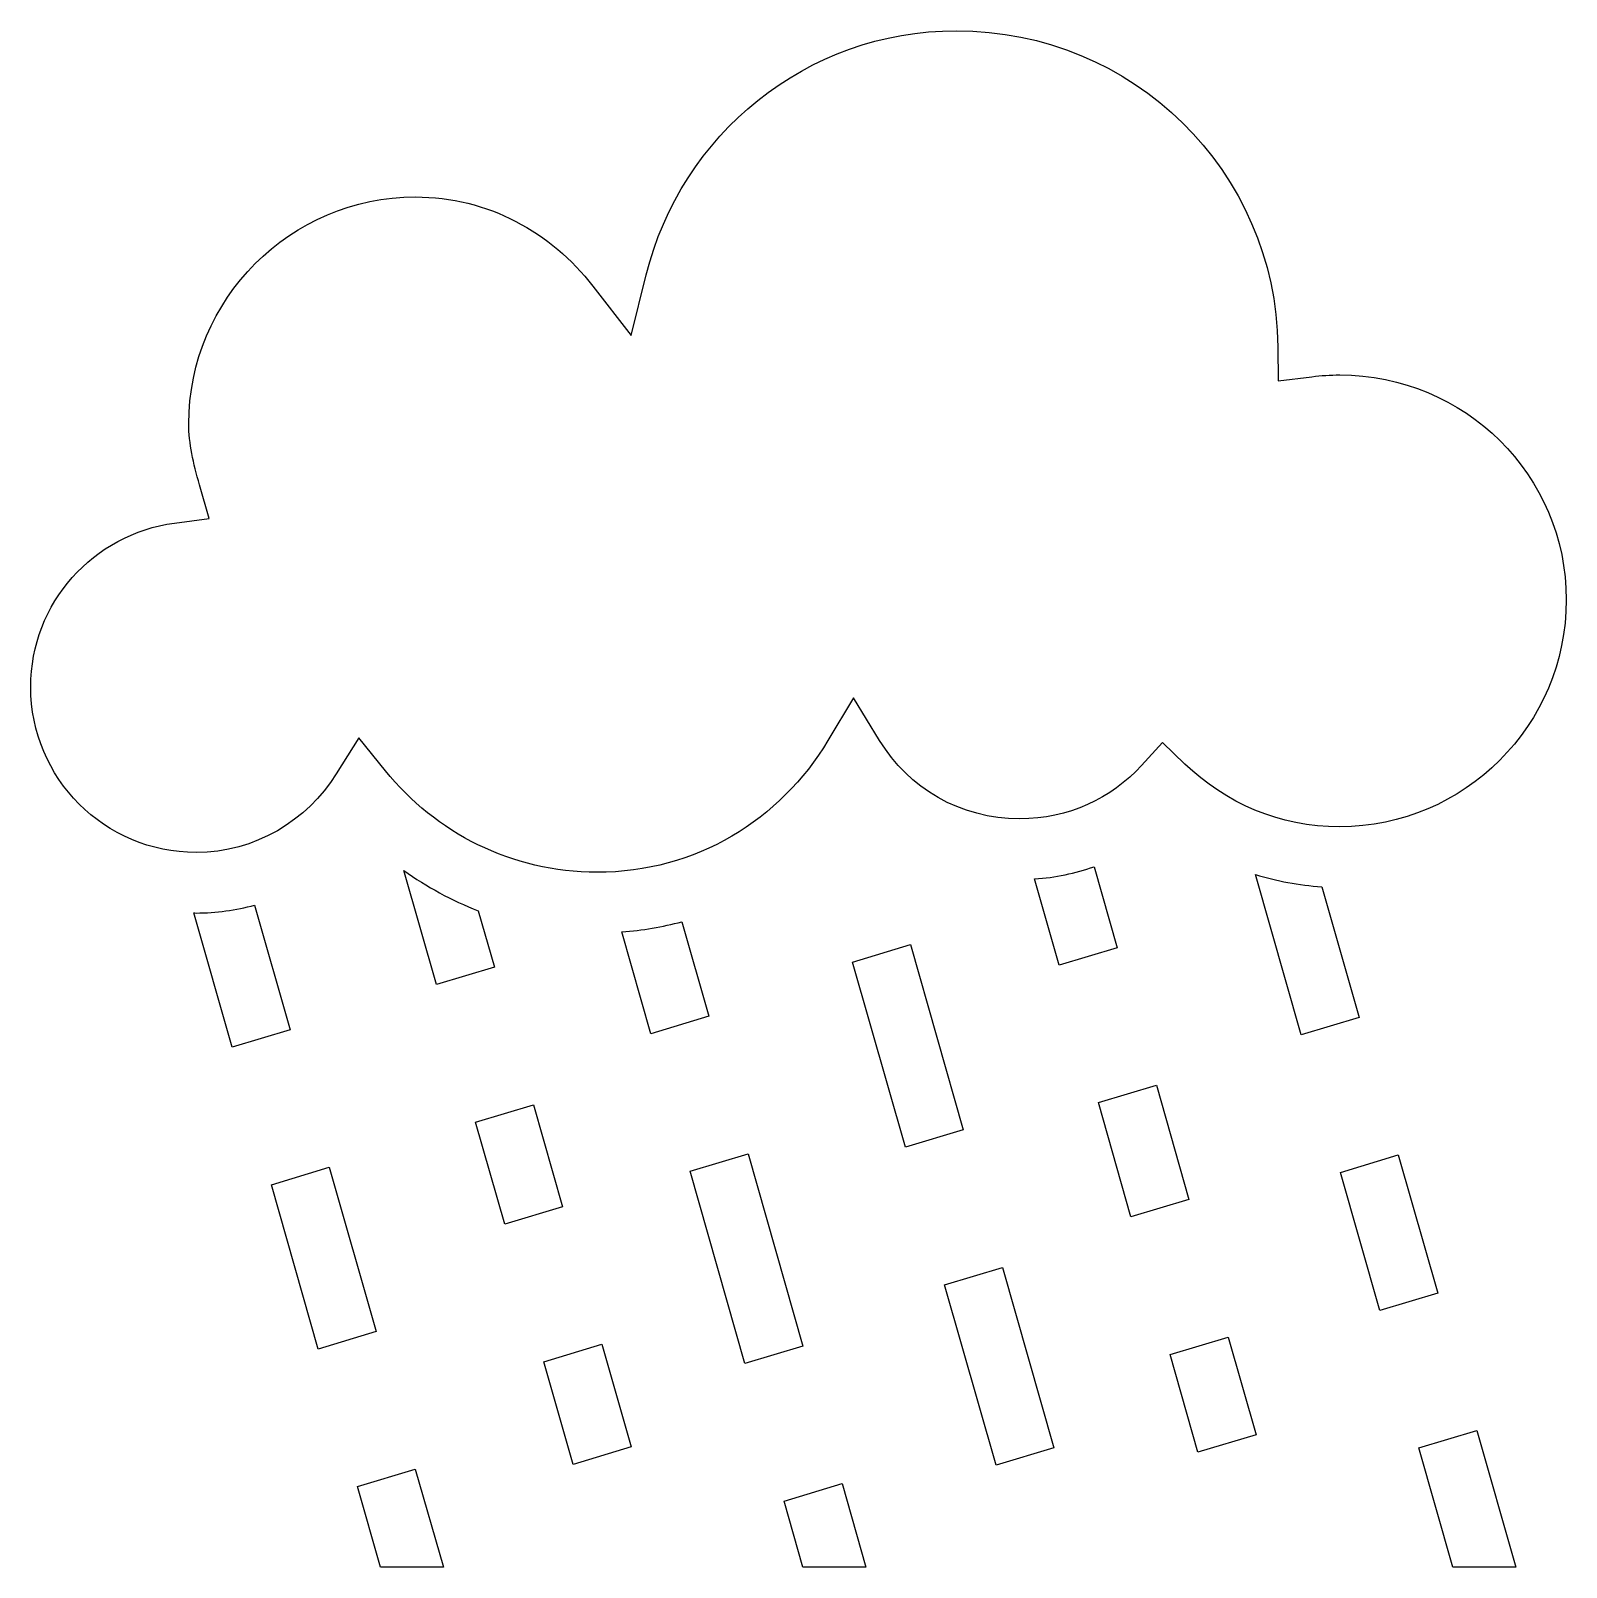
# Model space of a CAD drawing. Header units: centimetres. Extents: x -10 to 10, y -10 to 10.
import ezdxf

# ---------------------------------------------------------------- set-up
doc = ezdxf.new("R2010")
doc.units = ezdxf.units.CM
doc.header["$MEASUREMENT"] = 0
doc.layers.add('Layer 1', color=7, linetype='Continuous')

msp = doc.modelspace()

# ---------------------------------------------------------------- linework, layer by layer
at = {"layer": 'Layer 1'}
for points, knots in [([(2.06623, 9.97534), (0.10584, 9.97534), (-1.52302, 8.61821), (-1.97532, 6.79697), (-1.97532, 6.79697), (-1.97532, 6.79697), (-2.17165, 6.00632), (-2.17165, 6.00632), (-2.17165, 6.00632), (-2.17165, 6.00632), (-2.66978, 6.65065), (-2.66978, 6.65065), (-2.66978, 6.65065), (-3.2105, 7.3503), (-4.03927, 7.81162), (-4.9824, 7.81162), (-4.9824, 7.81162), (-6.60528, 7.81162), (-7.93289, 6.4827), (-7.93289, 4.85721), (-7.93289, 4.85721), (-7.93289, 4.6007), (-7.87284, 4.34445), (-7.79315, 4.06395), (-7.79315, 4.06395), (-7.79315, 4.06395), (-7.6693, 3.62515), (-7.6693, 3.62515), (-7.6693, 3.62515), (-7.6693, 3.62515), (-8.11999, 3.56443), (-8.11999, 3.56443), (-8.11999, 3.56443), (-9.17208, 3.4254), (-9.99115, 2.5271), (-9.99115, 1.43242), (-9.99115, 1.43242), (-9.99115, 0.24058), (-9.0277, -0.72346), (-7.83797, -0.72346), (-7.83797, -0.72346), (-7.06933, -0.72346), (-6.39216, -0.30945), (-6.01155, 0.30038), (-6.01155, 0.30038), (-6.01155, 0.30038), (-5.71772, 0.77085), (-5.71772, 0.77085), (-5.71772, 0.77085), (-5.71772, 0.77085), (-5.3711, 0.33998), (-5.3711, 0.33998), (-5.3711, 0.33998), (-4.72087, -0.46416), (-3.72887, -0.98169), (-2.61572, -0.98169), (-2.61572, -0.98169), (-1.32483, -0.98169), (-0.23112, -0.29962), (0.39128, 0.73396), (0.39128, 0.73396), (0.39128, 0.73396), (0.72609, 1.29007), (0.72609, 1.29007), (0.72609, 1.29007), (0.72609, 1.29007), (1.0647, 0.73531), (1.0647, 0.73531), (1.0647, 0.73531), (1.44328, 0.1165), (2.10878, -0.286), (2.88973, -0.286), (2.88973, -0.286), (3.52014, -0.286), (4.0838, -0.0192), (4.47634, 0.40977), (4.47634, 0.40977), (4.47634, 0.40977), (4.74917, 0.7076), (4.74917, 0.7076), (4.74917, 0.7076), (4.74917, 0.7076), (5.04034, 0.42828), (5.04034, 0.42828), (5.04034, 0.42828), (5.5706, -0.08005), (6.26878, -0.38872), (7.05787, -0.38872), (7.05787, -0.38872), (8.68075, -0.38872), (10.00701, 0.93894), (10.00701, 2.56443), (10.00701, 2.56443), (10.00701, 4.18988), (8.68441, 5.49375), (7.05787, 5.49375), (7.05787, 5.49375), (6.93246, 5.49375), (6.81524, 5.48658), (6.69417, 5.4714), (6.69417, 5.4714), (6.69417, 5.4714), (6.25668, 5.41603), (6.25668, 5.41603), (6.25668, 5.41603), (6.25668, 5.41603), (6.25141, 5.85753), (6.25141, 5.85753), (6.25141, 5.85753), (6.22569, 8.14755), (4.36212, 9.97549), (2.06624, 9.97549), (2.06624, 9.97549), (2.06624, 9.97549), (2.06623, 9.97534), (2.06623, 9.97534)], [0, 0, 0, 0, 0.03333333, 0.03333333, 0.03333333, 0.03333333, 0.06666667, 0.06666667, 0.06666667, 0.06666667, 0.1, 0.1, 0.1, 0.1, 0.13333333, 0.13333333, 0.13333333, 0.13333333, 0.16666667, 0.16666667, 0.16666667, 0.16666667, 0.2, 0.2, 0.2, 0.2, 0.23333333, 0.23333333, 0.23333333, 0.23333333, 0.26666667, 0.26666667, 0.26666667, 0.26666667, 0.3, 0.3, 0.3, 0.3, 0.33333333, 0.33333333, 0.33333333, 0.33333333, 0.36666667, 0.36666667, 0.36666667, 0.36666667, 0.4, 0.4, 0.4, 0.4, 0.43333333, 0.43333333, 0.43333333, 0.43333333, 0.46666667, 0.46666667, 0.46666667, 0.46666667, 0.5, 0.5, 0.5, 0.5, 0.53333333, 0.53333333, 0.53333333, 0.53333333, 0.56666667, 0.56666667, 0.56666667, 0.56666667, 0.6, 0.6, 0.6, 0.6, 0.63333333, 0.63333333, 0.63333333, 0.63333333, 0.66666667, 0.66666667, 0.66666667, 0.66666667, 0.7, 0.7, 0.7, 0.7, 0.73333333, 0.73333333, 0.73333333, 0.73333333, 0.76666667, 0.76666667, 0.76666667, 0.76666667, 0.8, 0.8, 0.8, 0.8, 0.83333333, 0.83333333, 0.83333333, 0.83333333, 0.86666667, 0.86666667, 0.86666667, 0.86666667, 0.9, 0.9, 0.9, 0.9, 0.93333333, 0.93333333, 0.93333333, 0.93333333, 1, 1, 1, 1]), ([(-5.13134, -0.95671), (-5.13134, -0.95671), (-4.707, -2.44313), (-4.707, -2.44313), (-4.707, -2.44313), (-4.707, -2.44313), (-3.95325, -2.21778), (-3.95325, -2.21778), (-3.95325, -2.21778), (-3.95325, -2.21778), (-4.16282, -1.48245), (-4.16282, -1.48245), (-4.16282, -1.48245), (-4.50936, -1.34865), (-4.83405, -1.17024), (-5.13133, -0.95662), (-5.13133, -0.95662), (-5.13133, -0.95662), (-5.13134, -0.95671), (-5.13134, -0.95671)], [0, 0, 0, 0, 0.16666667, 0.16666667, 0.16666667, 0.16666667, 0.33333333, 0.33333333, 0.33333333, 0.33333333, 0.5, 0.5, 0.5, 0.5, 0.66666667, 0.66666667, 0.66666667, 0.66666667, 1, 1, 1, 1]), ([(3.8571, -0.90927), (3.61198, -0.9947), (3.35235, -1.04977), (3.08353, -1.0674), (3.08353, -1.0674), (3.08353, -1.0674), (3.40375, -2.19012), (3.40375, -2.19012), (3.40375, -2.19012), (3.40375, -2.19012), (4.15746, -1.96347), (4.15746, -1.96347), (4.15746, -1.96347), (4.15746, -1.96347), (3.85701, -0.90927), (3.85701, -0.90927), (3.85701, -0.90927), (3.85701, -0.90927), (3.8571, -0.90927), (3.8571, -0.90927)], [0, 0, 0, 0, 0.16666667, 0.16666667, 0.16666667, 0.16666667, 0.33333333, 0.33333333, 0.33333333, 0.33333333, 0.5, 0.5, 0.5, 0.5, 0.66666667, 0.66666667, 0.66666667, 0.66666667, 1, 1, 1, 1]), ([(5.95884, -1.00942), (5.95884, -1.00942), (6.55446, -3.09673), (6.55446, -3.09673), (6.55446, -3.09673), (6.55446, -3.09673), (7.30821, -2.87138), (7.30821, -2.87138), (7.30821, -2.87138), (7.30821, -2.87138), (6.82328, -1.16885), (6.82328, -1.16885), (6.82328, -1.16885), (6.52372, -1.14987), (6.23419, -1.09577), (5.95884, -1.00933), (5.95884, -1.00933), (5.95884, -1.00933), (5.95884, -1.00942), (5.95884, -1.00942)], [0, 0, 0, 0, 0.16666667, 0.16666667, 0.16666667, 0.16666667, 0.33333333, 0.33333333, 0.33333333, 0.33333333, 0.5, 0.5, 0.5, 0.5, 0.66666667, 0.66666667, 0.66666667, 0.66666667, 1, 1, 1, 1]), ([(-7.07633, -1.40866), (-7.31909, -1.47537), (-7.57433, -1.51147), (-7.83797, -1.51147), (-7.83797, -1.51147), (-7.84725, -1.51147), (-7.85636, -1.5102), (-7.86563, -1.5102), (-7.86563, -1.5102), (-7.86563, -1.5102), (-7.36763, -3.25878), (-7.36763, -3.25878), (-7.36763, -3.25878), (-7.36763, -3.25878), (-6.61384, -3.03217), (-6.61384, -3.03217), (-6.61384, -3.03217), (-6.61384, -3.03217), (-7.07642, -1.4087), (-7.07642, -1.4087), (-7.07642, -1.4087), (-7.07642, -1.4087), (-7.07633, -1.40866), (-7.07633, -1.40866)], [0, 0, 0, 0, 0.14285714, 0.14285714, 0.14285714, 0.14285714, 0.28571429, 0.28571429, 0.28571429, 0.28571429, 0.42857143, 0.42857143, 0.42857143, 0.42857143, 0.57142857, 0.57142857, 0.57142857, 0.57142857, 0.71428571, 0.71428571, 0.71428571, 0.71428571, 1, 1, 1, 1]), ([(-1.51143, -1.62477), (-1.76326, -1.69203), (-2.02432, -1.7366), (-2.29289, -1.75659), (-2.29289, -1.75659), (-2.29289, -1.75659), (-1.91464, -3.08227), (-1.91464, -3.08227), (-1.91464, -3.08227), (-1.91464, -3.08227), (-1.16093, -2.85562), (-1.16093, -2.85562), (-1.16093, -2.85562), (-1.16093, -2.85562), (-1.51151, -1.62474), (-1.51151, -1.62474), (-1.51151, -1.62474), (-1.51151, -1.62474), (-1.51143, -1.62477), (-1.51143, -1.62477)], [0, 0, 0, 0, 0.16666667, 0.16666667, 0.16666667, 0.16666667, 0.33333333, 0.33333333, 0.33333333, 0.33333333, 0.5, 0.5, 0.5, 0.5, 0.66666667, 0.66666667, 0.66666667, 0.66666667, 1, 1, 1, 1]), ([(1.46664, -1.92265), (1.46664, -1.92265), (0.71162, -2.1493), (0.71162, -2.1493), (0.71162, -2.1493), (0.71162, -2.1493), (1.39951, -4.56202), (1.39951, -4.56202), (1.39951, -4.56202), (1.39951, -4.56202), (2.15457, -4.33537), (2.15457, -4.33537), (2.15457, -4.33537), (2.15457, -4.33537), (1.46668, -1.9226), (1.46668, -1.9226), (1.46668, -1.9226), (1.46668, -1.9226), (1.46664, -1.92265), (1.46664, -1.92265)], [0, 0, 0, 0, 0.16666667, 0.16666667, 0.16666667, 0.16666667, 0.33333333, 0.33333333, 0.33333333, 0.33333333, 0.5, 0.5, 0.5, 0.5, 0.66666667, 0.66666667, 0.66666667, 0.66666667, 1, 1, 1, 1]), ([(4.66884, -3.75295), (4.66884, -3.75295), (3.9137, -3.9796), (3.9137, -3.9796), (3.9137, -3.9796), (3.9137, -3.9796), (4.33804, -5.46868), (4.33804, -5.46868), (4.33804, -5.46868), (4.33804, -5.46868), (5.0931, -5.24203), (5.0931, -5.24203), (5.0931, -5.24203), (5.0931, -5.24203), (4.66884, -3.75295), (4.66884, -3.75295)], [0, 0, 0, 0, 0.2, 0.2, 0.2, 0.2, 0.4, 0.4, 0.4, 0.4, 0.6, 0.6, 0.6, 0.6, 1, 1, 1, 1]), ([(-3.44196, -4.00722), (-3.44196, -4.00722), (-4.19702, -4.23392), (-4.19702, -4.23392), (-4.19702, -4.23392), (-4.19702, -4.23392), (-3.81751, -5.56348), (-3.81751, -5.56348), (-3.81751, -5.56348), (-3.81751, -5.56348), (-3.0638, -5.33691), (-3.0638, -5.33691), (-3.0638, -5.33691), (-3.0638, -5.33691), (-3.44205, -4.00727), (-3.44205, -4.00727), (-3.44205, -4.00727), (-3.44205, -4.00727), (-3.44196, -4.00722), (-3.44196, -4.00722)], [0, 0, 0, 0, 0.16666667, 0.16666667, 0.16666667, 0.16666667, 0.33333333, 0.33333333, 0.33333333, 0.33333333, 0.5, 0.5, 0.5, 0.5, 0.66666667, 0.66666667, 0.66666667, 0.66666667, 1, 1, 1, 1]), ([(-0.6496, -4.64505), (-0.6496, -4.64505), (-1.4047, -4.8717), (-1.4047, -4.8717), (-1.4047, -4.8717), (-1.4047, -4.8717), (-0.6905, -7.37816), (-0.6905, -7.37816), (-0.6905, -7.37816), (-0.6905, -7.37816), (0.06456, -7.15146), (0.06456, -7.15146), (0.06456, -7.15146), (0.06456, -7.15146), (-0.6496, -4.64508), (-0.6496, -4.64508), (-0.6496, -4.64508), (-0.6496, -4.64508), (-0.6496, -4.64505), (-0.6496, -4.64505)], [0, 0, 0, 0, 0.16666667, 0.16666667, 0.16666667, 0.16666667, 0.33333333, 0.33333333, 0.33333333, 0.33333333, 0.5, 0.5, 0.5, 0.5, 0.66666667, 0.66666667, 0.66666667, 0.66666667, 1, 1, 1, 1]), ([(7.81954, -4.66087), (7.81954, -4.66087), (7.06444, -4.88757), (7.06444, -4.88757), (7.06444, -4.88757), (7.06444, -4.88757), (7.57847, -6.68629), (7.57847, -6.68629), (7.57847, -6.68629), (7.57847, -6.68629), (8.33218, -6.45964), (8.33218, -6.45964), (8.33218, -6.45964), (8.33218, -6.45964), (7.81959, -4.66092), (7.81959, -4.66092), (7.81959, -4.66092), (7.81959, -4.66092), (7.81954, -4.66087), (7.81954, -4.66087)], [0, 0, 0, 0, 0.16666667, 0.16666667, 0.16666667, 0.16666667, 0.33333333, 0.33333333, 0.33333333, 0.33333333, 0.5, 0.5, 0.5, 0.5, 0.66666667, 0.66666667, 0.66666667, 0.66666667, 1, 1, 1, 1]), ([(-6.10251, -4.8217), (-6.10251, -4.8217), (-6.85753, -5.04835), (-6.85753, -5.04835), (-6.85753, -5.04835), (-6.85753, -5.04835), (-6.24736, -7.18837), (-6.24736, -7.18837), (-6.24736, -7.18837), (-6.24736, -7.18837), (-5.49234, -6.96167), (-5.49234, -6.96167), (-5.49234, -6.96167), (-5.49234, -6.96167), (-6.10251, -4.82165), (-6.10251, -4.82165), (-6.10251, -4.82165), (-6.10251, -4.82165), (-6.10251, -4.8217), (-6.10251, -4.8217)], [0, 0, 0, 0, 0.16666667, 0.16666667, 0.16666667, 0.16666667, 0.33333333, 0.33333333, 0.33333333, 0.33333333, 0.5, 0.5, 0.5, 0.5, 0.66666667, 0.66666667, 0.66666667, 0.66666667, 1, 1, 1, 1]), ([(2.66451, -6.12625), (2.66451, -6.12625), (1.91076, -6.35164), (1.91076, -6.35164), (1.91076, -6.35164), (1.91076, -6.35164), (2.58018, -8.69989), (2.58018, -8.69989), (2.58018, -8.69989), (2.58018, -8.69989), (3.33393, -8.47324), (3.33393, -8.47324), (3.33393, -8.47324), (3.33393, -8.47324), (2.66451, -6.1263), (2.66451, -6.1263), (2.66451, -6.1263), (2.66451, -6.1263), (2.66451, -6.12625), (2.66451, -6.12625)], [0, 0, 0, 0, 0.16666667, 0.16666667, 0.16666667, 0.16666667, 0.33333333, 0.33333333, 0.33333333, 0.33333333, 0.5, 0.5, 0.5, 0.5, 0.66666667, 0.66666667, 0.66666667, 0.66666667, 1, 1, 1, 1]), ([(-2.55243, -7.12639), (-2.55243, -7.12639), (-3.30753, -7.35304), (-3.30753, -7.35304), (-3.30753, -7.35304), (-3.30753, -7.35304), (-2.92675, -8.68926), (-2.92675, -8.68926), (-2.92675, -8.68926), (-2.92675, -8.68926), (-2.17165, -8.46261), (-2.17165, -8.46261), (-2.17165, -8.46261), (-2.17165, -8.46261), (-2.55243, -7.12639), (-2.55243, -7.12639)], [0, 0, 0, 0, 0.2, 0.2, 0.2, 0.2, 0.4, 0.4, 0.4, 0.4, 0.6, 0.6, 0.6, 0.6, 1, 1, 1, 1]), ([(5.60311, -7.03159), (5.60311, -7.03159), (4.84805, -7.25824), (4.84805, -7.25824), (4.84805, -7.25824), (4.84805, -7.25824), (5.21036, -8.53121), (5.21036, -8.53121), (5.21036, -8.53121), (5.21036, -8.53121), (5.96677, -8.30456), (5.96677, -8.30456), (5.96677, -8.30456), (5.96677, -8.30456), (5.60307, -7.03159), (5.60307, -7.03159), (5.60307, -7.03159), (5.60307, -7.03159), (5.60311, -7.03159), (5.60311, -7.03159)], [0, 0, 0, 0, 0.16666667, 0.16666667, 0.16666667, 0.16666667, 0.33333333, 0.33333333, 0.33333333, 0.33333333, 0.5, 0.5, 0.5, 0.5, 0.66666667, 0.66666667, 0.66666667, 0.66666667, 1, 1, 1, 1]), ([(8.84347, -8.24911), (8.84347, -8.24911), (8.08824, -8.47576), (8.08824, -8.47576), (8.08824, -8.47576), (8.08824, -8.47576), (8.531, -10.0294), (8.531, -10.0294), (8.531, -10.0294), (8.531, -10.0294), (9.35066, -10.0294), (9.35066, -10.0294), (9.35066, -10.0294), (9.35066, -10.0294), (8.84338, -8.24907), (8.84338, -8.24907), (8.84338, -8.24907), (8.84338, -8.24907), (8.84347, -8.24911), (8.84347, -8.24911)], [0, 0, 0, 0, 0.16666667, 0.16666667, 0.16666667, 0.16666667, 0.33333333, 0.33333333, 0.33333333, 0.33333333, 0.5, 0.5, 0.5, 0.5, 0.66666667, 0.66666667, 0.66666667, 0.66666667, 1, 1, 1, 1]), ([(-4.98244, -8.75112), (-4.98244, -8.75112), (-5.73619, -8.97782), (-5.73619, -8.97782), (-5.73619, -8.97782), (-5.73619, -8.97782), (-5.43709, -10.0294), (-5.43709, -10.0294), (-5.43709, -10.0294), (-5.43709, -10.0294), (-4.61739, -10.0294), (-4.61739, -10.0294), (-4.61739, -10.0294), (-4.61739, -10.0294), (-4.9824, -8.75116), (-4.9824, -8.75116), (-4.9824, -8.75116), (-4.9824, -8.75116), (-4.98244, -8.75112), (-4.98244, -8.75112)], [0, 0, 0, 0, 0.16666667, 0.16666667, 0.16666667, 0.16666667, 0.33333333, 0.33333333, 0.33333333, 0.33333333, 0.5, 0.5, 0.5, 0.5, 0.66666667, 0.66666667, 0.66666667, 0.66666667, 1, 1, 1, 1]), ([(0.57445, -8.94087), (0.57445, -8.94087), (-0.17926, -9.16757), (-0.17926, -9.16757), (-0.17926, -9.16757), (-0.17926, -9.16757), (0.06586, -10.0294), (0.06586, -10.0294), (0.06586, -10.0294), (0.06586, -10.0294), (0.88553, -10.0294), (0.88553, -10.0294), (0.88553, -10.0294), (0.88553, -10.0294), (0.57454, -8.94092), (0.57454, -8.94092), (0.57454, -8.94092), (0.57454, -8.94092), (0.57445, -8.94087), (0.57445, -8.94087)], [0, 0, 0, 0, 0.16666667, 0.16666667, 0.16666667, 0.16666667, 0.33333333, 0.33333333, 0.33333333, 0.33333333, 0.5, 0.5, 0.5, 0.5, 0.66666667, 0.66666667, 0.66666667, 0.66666667, 1, 1, 1, 1])]:
    msp.add_open_spline(points, degree=3, knots=knots, dxfattribs=at)

doc.saveas('drawing.dxf')
